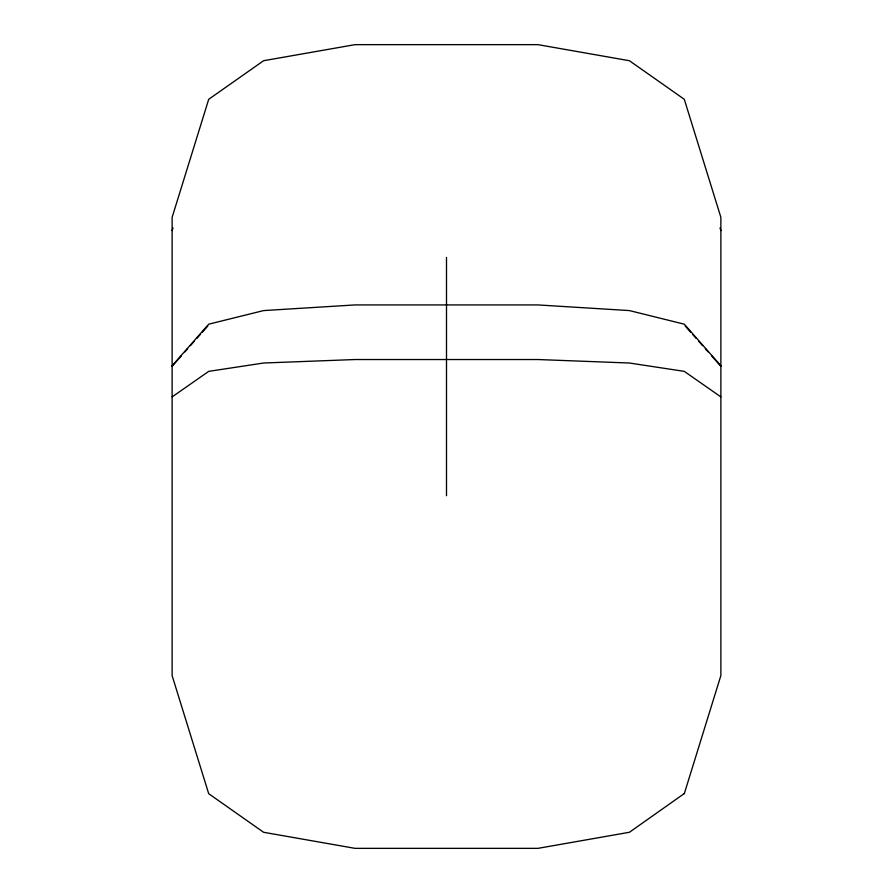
<?xml version="1.0" encoding="UTF-8"?>
<svg xmlns="http://www.w3.org/2000/svg" width="893" height="893" viewBox="0 0 893 893"><rect width="100%" height="100%" fill="white"/><g stroke="black" fill="none" stroke-linecap="round" stroke-linejoin="round"><path stroke-width="1.34" d="M684.295 793.698L720.874 675.543L720.874 217.345L684.295 99.302L629.42 60.724L537.954 44.65L355.046 44.65L263.58 60.724L208.705 99.302L172.126 217.345L172.126 675.655L208.705 793.698L263.58 832.276L355.046 848.35L537.954 848.35L629.42 832.276L684.295 793.542M172.126 230.584L172.996 227.938M172.126 365.773L208.705 324.181L263.58 310.585L355.046 304.926L537.954 304.926L629.42 310.585L684.295 324.181L720.874 365.773M172.126 366.309L181.268 355.983M184.929 351.853L187.675 348.75M190.421 345.647L194.071 341.517M196.817 338.425L200.478 334.295M202.309 332.229L207.79 326.034M172.126 396.905L208.705 371.365L263.58 363.016L355.046 359.533L537.954 359.533L629.42 363.016L684.295 371.365L720.874 396.905M685.21 326.034L690.691 332.229M692.521 334.295L696.183 338.425M698.929 341.517L702.579 345.647M705.325 348.75L708.071 351.853M711.732 355.983L720.874 366.309M720.004 227.938L720.874 230.584M446.5 257.385L446.5 495.704"/></g></svg>
